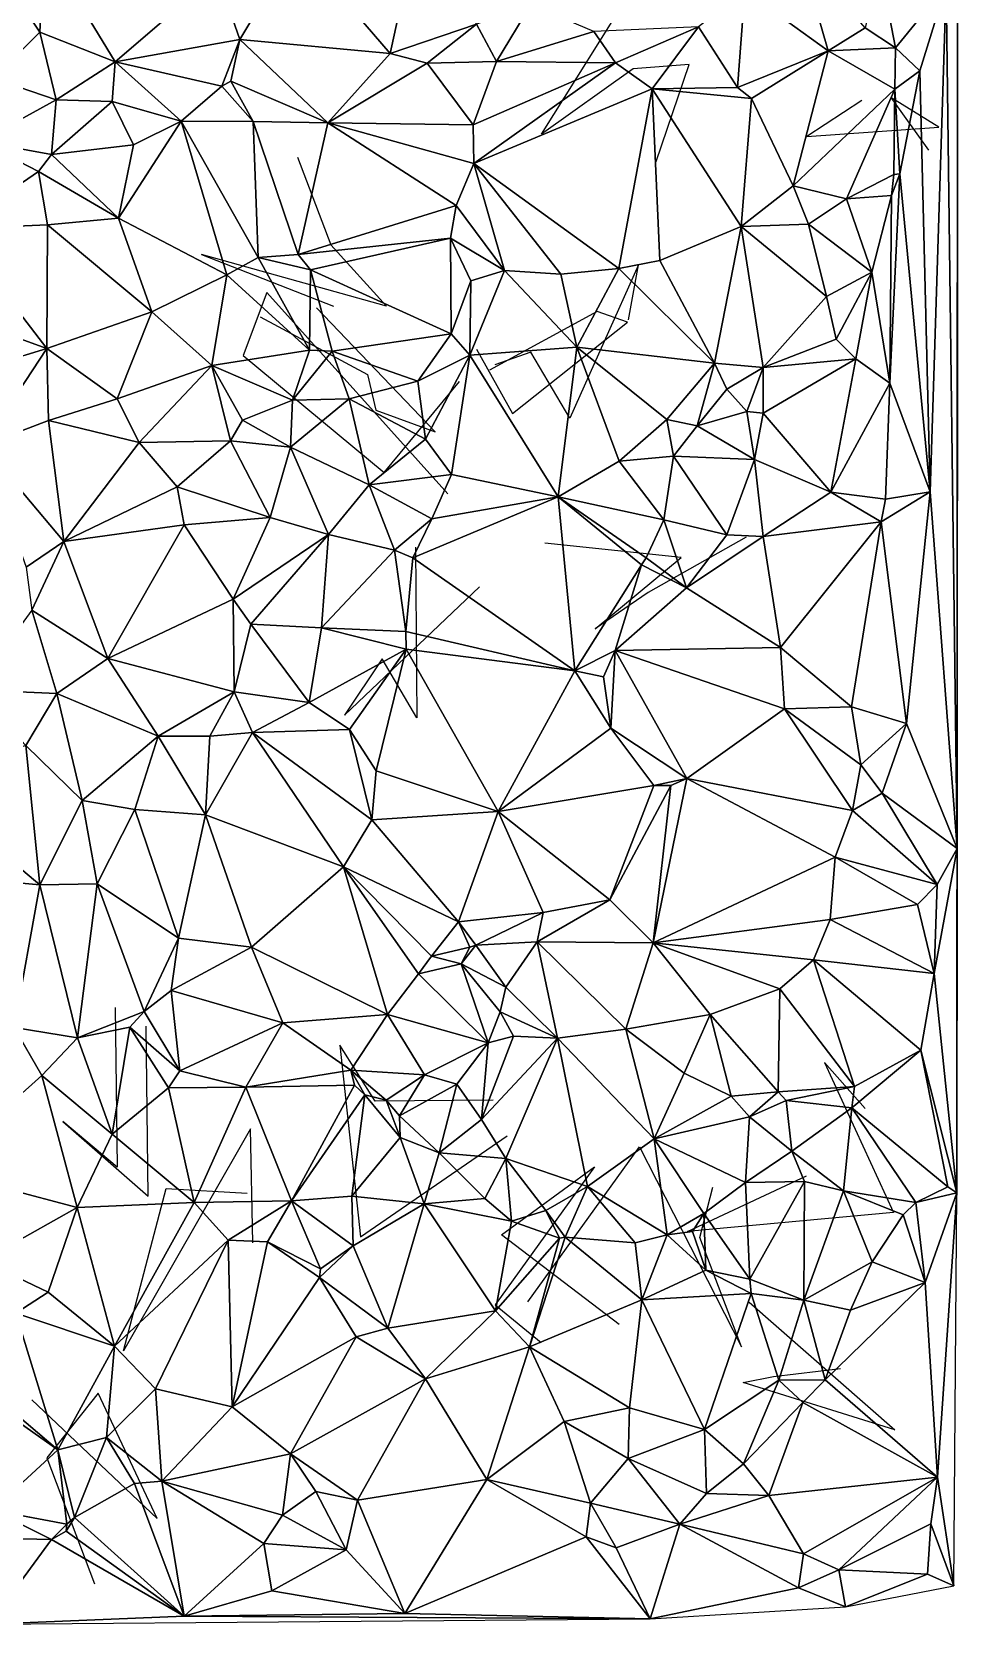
# Model space of a CAD drawing. Header units: metres. Extents: x -15.5 to 15.9, y -15.3 to 15.7.
# Drawn here: x 6.7 to 15, y -14.95 to -0.7 of the extents above; entities that cross this region are included whole.
import ezdxf

# ---------------------------------------------------------------- set-up
doc = ezdxf.new("R2010")
doc.units = ezdxf.units.M
doc.layers.add('CRACKS', color=1, linetype='Continuous')
doc.layers.add('STREET_MESH', color=7, linetype='Continuous')

msp = doc.modelspace()

# ---------------------------------------------------------------- linework, layer by layer
at = {"layer": 'CRACKS'}
for points in [[(12.291, -1.858, 0.1), (12.586, -0.988, 0.1), (12.086, -1.028, 0.1), (11.262, -1.611, 0.1), (12.104, -0.272, 0.1)], [(14.135, -1.311, 0.1), (13.642, -1.633, 0.1), (14.823, -1.548, 0.1), (14.393, -1.284, 0.1), (14.732, -1.755, 0.1)], [(9.078, -1.817, 0.1), (9.377, -2.603, 0.1), (9.876, -3.152, 0.1), (8.216, -2.69, 0.1), (9.399, -3.152, 0.1)], [(12.042, -3.274, 0.1), (12.134, -2.782, 0.1), (11.517, -4.155, 0.1), (11.168, -3.563, 0.1), (10.846, -3.678, 0.1)], [(10.423, -4.831, 0.1), (8.802, -3.03, 0.1), (8.591, -3.594, 0.1), (9.853, -4.642, 0.1), (10.528, -3.826, 0.1)], [(8.743, -3.246, 0.1), (9.704, -3.763, 0.1), (9.778, -4.082, 0.1), (10.312, -4.276, 0.1), (9.246, -3.168, 0.1)], [(10.68, -3.538, 0.1), (11.004, -4.112, 0.1), (12.035, -3.294, 0.1), (11.763, -3.201, 0.1), (10.799, -3.724, 0.1)], [(13.098, -5.221, 0.1), (12.22, -5.716, 0.1), (11.744, -6.042, 0.1), (12.516, -5.403, 0.1), (11.294, -5.273, 0.1)], [(10.134, -5.31, 0.1), (10.146, -6.838, 0.1), (9.836, -6.309, 0.1), (9.498, -6.813, 0.1), (10.709, -5.664, 0.1)], [(7.442, -9.432, 0.1), (7.46, -10.862, 0.1), (6.975, -10.453, 0.1), (7.739, -11.121, 0.1), (7.72, -9.6, 0.1)], [(10.831, -10.26, 0.1), (9.774, -10.269, 0.1), (9.455, -9.77, 0.1), (9.642, -11.485, 0.1), (10.955, -10.58, 0.1)], [(14.164, -10.335, 0.1), (13.8, -9.925, 0.1), (14.417, -11.266, 0.1), (12.572, -11.438, 0.1), (13.638, -10.94, 0.1)], [(8.676, -11.539, 0.1), (8.655, -10.518, 0.1), (7.519, -12.504, 0.1), (7.9, -11.053, 0.1), (8.625, -11.093, 0.1)], [(11.141, -12.067, 0.1), (12.141, -10.678, 0.1), (13.057, -12.469, 0.1), (12.683, -11.492, 0.1), (12.798, -11.039, 0.1)], [(11.959, -12.271, 0.1), (10.905, -11.467, 0.1), (11.738, -10.857, 0.1), (10.848, -12.093, 0.1), (11.261, -12.43, 0.1)], [(13.123, -12.071, 0.1), (14.43, -13.212, 0.1), (13.07, -12.789, 0.1), (13.343, -12.734, 0.1), (13.942, -12.665, 0.1)], [(6.697, -12.945, 0.1), (7.82, -14.007, 0.1), (7.292, -12.885, 0.1), (6.83, -13.464, 0.1), (7.257, -14.591, 0.1)]]:
    msp.add_polyline3d(points, dxfattribs=at)
at = {"layer": 'STREET_MESH'}
for points in [[(14.891, -0.282), (14.987, -8.009), (14.997, 10.655)], [(14.987, -8.009), (14.986, -11.092), (14.997, 10.655)], [(9.908, -0.889), (10.171, 0.32), (9.068, 0.085)], [(10.171, 0.32), (9.908, -0.889), (10.682, -0.627)], [(6.768, -0.7), (6.803, 0.086), (6.488, -0.277)], [(6.768, -0.7), (7.443, -0.965), (6.803, 0.086)], [(7.443, -0.965), (8.358, -0.18), (6.803, 0.086)], [(8.358, -0.18), (8.559, -0.763), (9.068, 0.085)], [(8.559, -0.763), (9.908, -0.889), (9.068, 0.085)], [(13.832, -0.867), (13.58, 0.01), (13.085, -0.326)], [(14.163, -0.66), (13.58, 0.01), (13.832, -0.867)], [(14.163, -0.66), (14.435, -0.84), (14.296, -0.112)], [(14.296, -0.112), (14.435, -0.84), (14.891, -0.282)], [(6.352, -1.114), (6.768, -0.7), (6.488, -0.277)], [(7.443, -0.965), (8.559, -0.763), (8.358, -0.18)], [(14.435, -0.84), (14.653, -1.044), (14.891, -0.282)], [(14.653, -1.044), (14.746, -4.813), (14.891, -0.282)], [(14.746, -4.813), (14.987, -8.009), (14.891, -0.282)], [(12.669, -0.651), (13.019, -1.194), (13.085, -0.326)], [(13.019, -1.194), (13.832, -0.867), (13.085, -0.326)], [(10.682, -0.627), (10.859, -0.96), (11.169, -0.455)], [(10.859, -0.96), (11.732, -0.692), (11.169, -0.455)], [(6.352, -1.114), (6.916, -1.303), (6.768, -0.7)], [(6.916, -1.303), (7.443, -0.965), (6.768, -0.7)], [(9.908, -0.889), (10.24, -0.977), (10.682, -0.627)], [(10.24, -0.977), (10.859, -0.96), (10.682, -0.627)], [(10.859, -0.96), (11.927, -0.972), (11.732, -0.692)], [(11.927, -0.972), (12.669, -0.651), (11.732, -0.692)], [(12.669, -0.651), (11.927, -0.972), (12.255, -1.206)], [(13.019, -1.194), (12.669, -0.651), (12.255, -1.206)], [(14.435, -0.84), (14.163, -0.66), (13.832, -0.867)], [(7.443, -0.965), (8.4, -1.182), (8.559, -0.763)], [(8.4, -1.182), (8.481, -1.136), (8.559, -0.763)], [(8.481, -1.136), (9.348, -1.509), (8.559, -0.763)], [(8.559, -0.763), (9.348, -1.509), (9.908, -0.889)], [(14.43, -1.208), (14.435, -0.84), (13.832, -0.867)], [(14.435, -0.84), (14.43, -1.208), (14.653, -1.044)], [(6.916, -1.303), (7.417, -1.32), (7.443, -0.965)], [(7.443, -0.965), (7.417, -1.32), (8.035, -1.495)], [(8.4, -1.182), (7.443, -0.965), (8.035, -1.495)], [(9.348, -1.509), (10.24, -0.977), (9.908, -0.889)], [(10.24, -0.977), (9.348, -1.509), (10.651, -1.527)], [(10.859, -0.96), (10.24, -0.977), (10.651, -1.527)], [(11.927, -0.972), (10.859, -0.96), (10.651, -1.527)], [(11.927, -0.972), (10.651, -1.527), (10.656, -1.873)], [(11.927, -0.972), (10.656, -1.873), (12.255, -1.206)], [(13.019, -1.194), (13.144, -1.292), (13.832, -0.867)], [(13.832, -0.867), (13.144, -1.292), (13.518, -2.073)], [(14.43, -1.208), (13.832, -0.867), (13.518, -2.073)], [(6.916, -1.303), (6.352, -1.114), (6.233, -1.678)], [(8.481, -1.136), (8.4, -1.182), (8.68, -1.498)], [(8.481, -1.136), (8.68, -1.498), (9.348, -1.509)], [(14.653, -1.044), (14.43, -1.208), (14.473, -1.968)], [(14.653, -1.044), (14.473, -1.968), (14.746, -4.813)], [(8.68, -1.498), (8.4, -1.182), (8.035, -1.495)], [(10.656, -1.873), (11.956, -2.815), (12.255, -1.206)], [(11.956, -2.815), (12.325, -2.743), (12.255, -1.206)], [(13.144, -1.292), (13.019, -1.194), (12.255, -1.206)], [(12.325, -2.743), (13.053, -2.438), (12.255, -1.206)], [(13.053, -2.438), (13.144, -1.292), (12.255, -1.206)], [(13.996, -2.192), (14.43, -1.208), (13.518, -2.073)], [(14.43, -1.208), (13.996, -2.192), (14.422, -1.973)], [(14.43, -1.208), (14.422, -1.973), (14.473, -1.968)], [(6.872, -1.795), (6.916, -1.303), (6.233, -1.678)], [(6.916, -1.303), (6.872, -1.795), (7.417, -1.32)], [(7.417, -1.32), (6.872, -1.795), (7.609, -1.708)], [(7.417, -1.32), (7.609, -1.708), (8.035, -1.495)], [(13.144, -1.292), (13.053, -2.438), (13.518, -2.073)], [(8.035, -1.495), (7.474, -2.363), (8.444, -2.87)], [(7.609, -1.708), (7.474, -2.363), (8.035, -1.495)], [(8.726, -2.716), (8.035, -1.495), (8.444, -2.87)], [(8.68, -1.498), (8.035, -1.495), (8.726, -2.716)], [(8.68, -1.498), (8.726, -2.716), (9.082, -2.688)], [(9.348, -1.509), (8.68, -1.498), (9.082, -2.688)], [(10.5, -2.251), (9.348, -1.509), (9.082, -2.688)], [(10.651, -1.527), (9.348, -1.509), (10.656, -1.873)], [(9.348, -1.509), (10.5, -2.251), (10.656, -1.873)], [(6.007, -2.459), (6.757, -1.946), (6.233, -1.678)], [(6.757, -1.946), (6.872, -1.795), (6.233, -1.678)], [(7.609, -1.708), (6.872, -1.795), (7.474, -2.363)], [(6.872, -1.795), (6.757, -1.946), (7.474, -2.363)], [(6.757, -1.946), (6.007, -2.459), (6.838, -2.424)], [(7.474, -2.363), (6.757, -1.946), (6.838, -2.424)], [(10.5, -2.251), (10.933, -2.834), (10.656, -1.873)], [(11.438, -2.865), (11.956, -2.815), (10.656, -1.873)], [(10.933, -2.834), (11.438, -2.865), (10.656, -1.873)], [(13.996, -2.192), (14.4, -2.16), (14.422, -1.973)], [(14.473, -1.968), (14.385, -3.841), (14.746, -4.813)], [(14.4, -2.16), (14.385, -3.841), (14.473, -1.968)], [(14.422, -1.973), (14.4, -2.16), (14.473, -1.968)], [(13.518, -2.073), (13.053, -2.438), (13.655, -2.418)], [(13.996, -2.192), (13.518, -2.073), (13.655, -2.418)], [(10.447, -2.543), (10.5, -2.251), (9.082, -2.688)], [(10.5, -2.251), (10.447, -2.543), (10.933, -2.834)], [(14.223, -2.848), (13.996, -2.192), (13.655, -2.418)], [(14.4, -2.16), (13.996, -2.192), (14.223, -2.848)], [(14.4, -2.16), (14.223, -2.848), (14.385, -3.841)], [(7.772, -3.204), (7.474, -2.363), (6.838, -2.424)], [(7.474, -2.363), (7.772, -3.204), (8.444, -2.87)], [(13.053, -2.438), (13.817, -3.066), (13.655, -2.418)], [(13.817, -3.066), (14.223, -2.848), (13.655, -2.418)], [(6.83, -3.531), (6.007, -2.459), (5.471, -3.038)], [(6.007, -2.459), (6.83, -3.531), (6.838, -2.424)], [(6.83, -3.531), (7.772, -3.204), (6.838, -2.424)], [(9.193, -2.828), (10.447, -2.543), (9.082, -2.688)], [(10.453, -3.4), (10.447, -2.543), (9.193, -2.828)], [(10.631, -2.925), (10.447, -2.543), (10.453, -3.4)], [(10.447, -2.543), (10.631, -2.925), (10.933, -2.834)], [(12.813, -3.663), (13.053, -2.438), (12.325, -2.743)], [(12.813, -3.663), (13.249, -3.7), (13.053, -2.438)], [(13.249, -3.7), (13.817, -3.066), (13.053, -2.438)], [(8.726, -2.716), (9.193, -2.828), (9.082, -2.688)], [(9.185, -3.547), (8.726, -2.716), (8.444, -2.87)], [(9.185, -3.547), (9.193, -2.828), (8.726, -2.716)], [(9.185, -3.547), (9.388, -3.556), (9.193, -2.828)], [(9.388, -3.556), (10.453, -3.4), (9.193, -2.828)], [(10.622, -3.59), (11.58, -3.52), (10.933, -2.834)], [(10.631, -2.925), (10.622, -3.59), (10.933, -2.834)], [(11.58, -3.52), (11.438, -2.865), (10.933, -2.834)], [(11.438, -2.865), (11.58, -3.52), (11.956, -2.815)], [(11.956, -2.815), (11.58, -3.52), (12.813, -3.663)], [(11.956, -2.815), (12.813, -3.663), (12.325, -2.743)], [(13.817, -3.066), (13.904, -3.447), (14.223, -2.848)], [(13.904, -3.447), (14.08, -3.622), (14.223, -2.848)], [(14.223, -2.848), (14.08, -3.622), (14.385, -3.841)], [(7.772, -3.204), (8.31, -3.684), (8.444, -2.87)], [(8.31, -3.684), (9.185, -3.547), (8.444, -2.87)], [(10.622, -3.59), (10.631, -2.925), (10.453, -3.4)], [(5.599, -3.906), (6.83, -3.531), (5.471, -3.038)], [(13.817, -3.066), (13.249, -3.7), (13.904, -3.447)], [(6.83, -3.531), (7.46, -3.983), (7.772, -3.204)], [(7.46, -3.983), (8.31, -3.684), (7.772, -3.204)], [(9.388, -3.556), (10.155, -3.823), (10.453, -3.4)], [(10.155, -3.823), (10.622, -3.59), (10.453, -3.4)], [(6.256, -4.399), (6.83, -3.531), (5.599, -3.906)], [(6.83, -3.531), (6.256, -4.399), (6.845, -4.176)], [(7.46, -3.983), (6.83, -3.531), (6.845, -4.176)], [(9.032, -3.993), (9.185, -3.547), (8.31, -3.684)], [(9.388, -3.556), (9.185, -3.547), (9.032, -3.993)], [(9.539, -3.982), (9.388, -3.556), (9.032, -3.993)], [(9.539, -3.982), (10.155, -3.823), (9.388, -3.556)], [(11.58, -3.52), (10.622, -3.59), (11.414, -4.858)], [(11.58, -3.52), (11.414, -4.858), (11.959, -4.541)], [(11.58, -3.52), (11.959, -4.541), (12.387, -4.168)], [(12.813, -3.663), (11.58, -3.52), (12.387, -4.168)], [(13.249, -3.7), (14.08, -3.622), (13.904, -3.447)], [(7.658, -4.374), (8.31, -3.684), (7.46, -3.983)], [(7.658, -4.374), (8.478, -4.358), (8.31, -3.684)], [(9.032, -3.993), (8.31, -3.684), (8.583, -4.173)], [(8.31, -3.684), (8.478, -4.358), (8.583, -4.173)], [(10.622, -3.59), (10.155, -3.823), (10.225, -4.343)], [(10.622, -3.59), (10.225, -4.343), (10.458, -4.659)], [(11.414, -4.858), (10.622, -3.59), (10.458, -4.659)], [(12.658, -4.224), (12.813, -3.663), (12.387, -4.168)], [(12.658, -4.224), (12.923, -3.894), (12.813, -3.663)], [(12.923, -3.894), (13.249, -3.7), (12.813, -3.663)], [(12.923, -3.894), (13.102, -4.095), (13.249, -3.7)], [(13.249, -3.7), (13.102, -4.095), (13.249, -4.109)], [(13.856, -4.818), (14.08, -3.622), (13.249, -4.109)], [(14.08, -3.622), (13.249, -3.7), (13.249, -4.109)], [(14.08, -3.622), (13.856, -4.818), (14.385, -3.841)], [(10.155, -3.823), (9.539, -3.982), (10.225, -4.343)], [(13.856, -4.818), (14.345, -4.881), (14.385, -3.841)], [(14.385, -3.841), (14.345, -4.881), (14.746, -4.813)], [(7.658, -4.374), (7.46, -3.983), (6.845, -4.176)], [(9.539, -3.982), (9.015, -4.414), (9.719, -4.751)], [(9.539, -3.982), (9.032, -3.993), (9.015, -4.414)], [(10.225, -4.343), (9.539, -3.982), (9.719, -4.751)], [(13.102, -4.095), (12.923, -3.894), (12.658, -4.224)], [(9.032, -3.993), (8.583, -4.173), (9.015, -4.414)], [(13.171, -4.525), (13.102, -4.095), (12.658, -4.224)], [(13.102, -4.095), (13.171, -4.525), (13.249, -4.109)], [(13.171, -4.525), (13.856, -4.818), (13.249, -4.109)], [(6.256, -4.399), (6.983, -5.26), (6.845, -4.176)], [(6.983, -5.26), (7.658, -4.374), (6.845, -4.176)], [(8.583, -4.173), (8.478, -4.358), (9.015, -4.414)], [(11.959, -4.541), (12.446, -4.494), (12.387, -4.168)], [(12.446, -4.494), (12.658, -4.224), (12.387, -4.168)], [(12.446, -4.494), (13.171, -4.525), (12.658, -4.224)], [(6.983, -5.26), (6.256, -4.399), (6.646, -5.49)], [(8, -4.771), (7.658, -4.374), (6.983, -5.26)], [(8.478, -4.358), (7.658, -4.374), (8, -4.771)], [(8.478, -4.358), (8, -4.771), (8.833, -5.045)], [(8.478, -4.358), (8.833, -5.045), (9.015, -4.414)], [(8.833, -5.045), (9.356, -5.196), (9.015, -4.414)], [(9.015, -4.414), (9.356, -5.196), (9.719, -4.751)], [(10.458, -4.659), (10.225, -4.343), (9.719, -4.751)], [(11.959, -4.541), (11.414, -4.858), (12.36, -5.064)], [(12.446, -4.494), (11.959, -4.541), (12.36, -5.064)], [(12.923, -5.198), (12.446, -4.494), (12.36, -5.064)], [(12.446, -4.494), (12.923, -5.198), (13.171, -4.525)], [(12.923, -5.198), (13.25, -5.213), (13.171, -4.525)], [(13.171, -4.525), (13.25, -5.213), (13.856, -4.818)], [(10.282, -5.056), (10.458, -4.659), (9.719, -4.751)], [(10.282, -5.056), (11.414, -4.858), (10.458, -4.659)], [(8, -4.771), (6.983, -5.26), (8.061, -5.109)], [(8.833, -5.045), (8, -4.771), (8.061, -5.109)], [(9.356, -5.196), (9.946, -5.338), (9.719, -4.751)], [(9.946, -5.338), (10.282, -5.056), (9.719, -4.751)], [(13.25, -5.213), (14.308, -5.082), (13.856, -4.818)], [(14.308, -5.082), (14.345, -4.881), (13.856, -4.818)], [(14.308, -5.082), (14.535, -6.888), (14.746, -4.813)], [(14.345, -4.881), (14.308, -5.082), (14.746, -4.813)], [(14.535, -6.888), (14.987, -8.009), (14.746, -4.813)], [(11.561, -6.416), (11.414, -4.858), (10.112, -5.406)], [(11.414, -4.858), (10.282, -5.056), (10.112, -5.406)], [(12.201, -5.406), (11.414, -4.858), (12.161, -5.467)], [(11.414, -4.858), (11.561, -6.416), (12.161, -5.467)], [(11.414, -4.858), (12.201, -5.406), (12.36, -5.064)], [(8.061, -5.109), (6.983, -5.26), (7.377, -6.306)], [(8.501, -5.775), (8.061, -5.109), (7.377, -6.306)], [(8.501, -5.775), (8.833, -5.045), (8.061, -5.109)], [(8.501, -5.775), (9.356, -5.196), (8.833, -5.045)], [(10.282, -5.056), (9.946, -5.338), (10.112, -5.406)], [(12.201, -5.406), (12.563, -5.675), (12.36, -5.064)], [(12.563, -5.675), (12.923, -5.198), (12.36, -5.064)], [(14.308, -5.082), (13.25, -5.213), (13.405, -6.207)], [(14.041, -6.739), (14.308, -5.082), (13.405, -6.207)], [(14.308, -5.082), (14.041, -6.739), (14.535, -6.888)], [(6.696, -5.874), (6.983, -5.26), (6.646, -5.49)], [(6.983, -5.26), (6.696, -5.874), (7.377, -6.306)], [(8.66, -5.998), (9.356, -5.196), (8.501, -5.775)], [(9.356, -5.196), (8.66, -5.998), (9.291, -6.032)], [(9.946, -5.338), (9.356, -5.196), (9.291, -6.032)], [(12.923, -5.198), (12.563, -5.675), (13.25, -5.213)], [(13.25, -5.213), (12.563, -5.675), (13.405, -6.207)], [(10.048, -6.064), (9.946, -5.338), (9.291, -6.032)], [(9.946, -5.338), (10.048, -6.064), (10.112, -5.406)], [(10.048, -6.064), (11.561, -6.416), (10.112, -5.406)], [(12.563, -5.675), (12.201, -5.406), (12.161, -5.467)], [(11.561, -6.416), (11.924, -6.234), (12.161, -5.467)], [(11.924, -6.234), (12.563, -5.675), (12.161, -5.467)], [(12.563, -5.675), (11.924, -6.234), (13.405, -6.207)], [(8.51, -6.604), (8.501, -5.775), (7.377, -6.306)], [(8.66, -5.998), (8.501, -5.775), (8.51, -6.604)], [(6.921, -6.619), (6.696, -5.874), (6.175, -6.587)], [(6.696, -5.874), (6.921, -6.619), (7.377, -6.306)], [(9.183, -6.7), (8.66, -5.998), (8.51, -6.604)], [(8.66, -5.998), (9.183, -6.7), (9.291, -6.032)], [(9.183, -6.7), (10.051, -6.223), (9.291, -6.032)], [(10.051, -6.223), (10.048, -6.064), (9.291, -6.032)], [(10.048, -6.064), (10.051, -6.223), (11.561, -6.416)], [(9.544, -6.943), (10.051, -6.223), (9.183, -6.7)], [(10.051, -6.223), (9.544, -6.943), (9.782, -7.313)], [(10.875, -7.677), (10.051, -6.223), (9.782, -7.313)], [(11.561, -6.416), (10.051, -6.223), (10.875, -7.677)], [(11.561, -6.416), (11.82, -6.471), (11.924, -6.234)], [(11.924, -6.234), (11.82, -6.471), (11.885, -6.929)], [(12.566, -7.38), (11.924, -6.234), (11.885, -6.929)], [(11.924, -6.234), (13.442, -6.758), (13.405, -6.207)], [(13.442, -6.758), (11.924, -6.234), (12.566, -7.38)], [(13.442, -6.758), (14.041, -6.739), (13.405, -6.207)], [(6.921, -6.619), (7.828, -7.001), (7.377, -6.306)], [(7.828, -7.001), (8.51, -6.604), (7.377, -6.306)], [(11.561, -6.416), (10.875, -7.677), (11.885, -6.929)], [(11.82, -6.471), (11.561, -6.416), (11.885, -6.929)], [(6.642, -7.086), (6.921, -6.619), (6.175, -6.587)], [(6.642, -7.086), (7.149, -7.577), (6.921, -6.619)], [(7.149, -7.577), (7.828, -7.001), (6.921, -6.619)], [(7.828, -7.001), (8.291, -7.003), (8.51, -6.604)], [(8.291, -7.003), (8.674, -6.968), (8.51, -6.604)], [(8.674, -6.968), (9.183, -6.7), (8.51, -6.604)], [(8.674, -6.968), (9.544, -6.943), (9.183, -6.7)], [(14.049, -7.667), (13.442, -6.758), (12.566, -7.38)], [(13.442, -6.758), (14.124, -7.26), (14.041, -6.739)], [(14.049, -7.667), (14.124, -7.26), (13.442, -6.758)], [(14.041, -6.739), (14.124, -7.26), (14.535, -6.888)], [(9.488, -8.173), (8.674, -6.968), (8.253, -7.705)], [(8.674, -6.968), (8.291, -7.003), (8.253, -7.705)], [(9.544, -6.943), (8.674, -6.968), (9.742, -7.751)], [(9.742, -7.751), (8.674, -6.968), (9.488, -8.173)], [(9.544, -6.943), (9.742, -7.751), (9.782, -7.313)], [(10.875, -7.677), (12.27, -7.445), (11.885, -6.929)], [(12.27, -7.445), (12.566, -7.38), (11.885, -6.929)], [(14.124, -7.26), (14.315, -7.511), (14.535, -6.888)], [(14.535, -6.888), (14.315, -7.511), (14.987, -8.009)], [(6.767, -8.334), (6.642, -7.086), (5.664, -7.405)], [(6.642, -7.086), (6.767, -8.334), (7.149, -7.577)], [(7.618, -7.659), (7.828, -7.001), (7.149, -7.577)], [(7.828, -7.001), (7.618, -7.659), (8.253, -7.705)], [(8.291, -7.003), (7.828, -7.001), (8.253, -7.705)], [(14.124, -7.26), (14.049, -7.667), (14.315, -7.511)], [(6.767, -8.334), (5.664, -7.405), (5.612, -8.23)], [(9.742, -7.751), (10.875, -7.677), (9.782, -7.313)], [(12.265, -8.852), (13.896, -8.086), (12.566, -7.38)], [(12.422, -7.444), (12.265, -8.852), (12.566, -7.38)], [(12.27, -7.445), (12.422, -7.444), (12.566, -7.38)], [(13.896, -8.086), (14.049, -7.667), (12.566, -7.38)], [(11.875, -8.468), (12.27, -7.445), (10.875, -7.677)], [(12.422, -7.444), (11.875, -8.468), (12.265, -8.852)], [(12.422, -7.444), (12.27, -7.445), (11.875, -8.468)], [(14.315, -7.511), (14.049, -7.667), (14.809, -8.33)], [(14.315, -7.511), (14.809, -8.33), (14.987, -8.009)], [(6.767, -8.334), (7.281, -8.324), (7.149, -7.577)], [(7.281, -8.324), (7.618, -7.659), (7.149, -7.577)], [(7.618, -7.659), (7.281, -8.324), (8.01, -8.811)], [(7.618, -7.659), (8.01, -8.811), (8.253, -7.705)], [(9.742, -7.751), (10.52, -8.663), (10.875, -7.677)], [(10.52, -8.663), (11.277, -8.581), (10.875, -7.677)], [(11.277, -8.581), (11.875, -8.468), (10.875, -7.677)], [(14.049, -7.667), (13.896, -8.086), (14.809, -8.33)], [(8.01, -8.811), (8.665, -8.891), (8.253, -7.705)], [(8.665, -8.891), (9.488, -8.173), (8.253, -7.705)], [(10.52, -8.663), (9.742, -7.751), (9.488, -8.173)], [(13.849, -8.642), (13.896, -8.086), (12.265, -8.852)], [(13.896, -8.086), (13.849, -8.642), (14.634, -8.51)], [(14.809, -8.33), (13.896, -8.086), (14.634, -8.51)], [(14.809, -8.33), (14.783, -9.127), (14.987, -8.009)], [(14.783, -9.127), (14.986, -11.092), (14.987, -8.009)], [(6.537, -9.609), (6.767, -8.334), (5.612, -8.23)], [(9.488, -8.173), (8.665, -8.891), (9.884, -9.494)], [(9.488, -8.173), (9.884, -9.494), (10.161, -9.13)], [(10.278, -8.973), (9.488, -8.173), (10.161, -9.13)], [(10.278, -8.973), (10.52, -8.663), (9.488, -8.173)], [(6.537, -9.609), (7.106, -9.704), (6.767, -8.334)], [(7.106, -9.704), (7.281, -8.324), (6.767, -8.334)], [(7.704, -9.467), (7.281, -8.324), (7.106, -9.704)], [(7.281, -8.324), (7.704, -9.467), (8.01, -8.811)], [(14.783, -9.127), (14.809, -8.33), (14.634, -8.51)], [(11.875, -8.468), (11.224, -8.843), (12.265, -8.852)], [(11.277, -8.581), (11.224, -8.843), (11.875, -8.468)], [(13.849, -8.642), (14.783, -9.127), (14.634, -8.51)], [(10.278, -8.973), (10.622, -8.892), (10.52, -8.663)], [(10.674, -8.874), (11.277, -8.581), (10.52, -8.663)], [(10.622, -8.892), (10.674, -8.874), (10.52, -8.663)], [(11.277, -8.581), (10.674, -8.874), (11.224, -8.843)], [(13.849, -8.642), (12.265, -8.852), (13.7, -9.004)], [(13.849, -8.642), (13.7, -9.004), (14.783, -9.127)], [(7.704, -9.467), (7.946, -9.278), (8.01, -8.811)], [(7.946, -9.278), (8.665, -8.891), (8.01, -8.811)], [(8.665, -8.891), (7.946, -9.278), (8.945, -9.569)], [(9.884, -9.494), (8.665, -8.891), (8.945, -9.569)], [(10.544, -9.04), (10.278, -8.973), (10.161, -9.13)], [(10.544, -9.04), (10.622, -8.892), (10.278, -8.973)], [(10.943, -9.248), (10.674, -8.874), (10.544, -9.04)], [(10.674, -8.874), (10.622, -8.892), (10.544, -9.04)], [(10.674, -8.874), (10.943, -9.248), (11.224, -8.843)], [(11.224, -8.843), (10.943, -9.248), (11.407, -9.706)], [(11.224, -8.843), (11.407, -9.706), (12.02, -9.624)], [(12.265, -8.852), (11.224, -8.843), (12.02, -9.624)], [(12.775, -9.494), (12.265, -8.852), (12.02, -9.624)], [(12.265, -8.852), (13.4, -9.265), (13.7, -9.004)], [(12.775, -9.494), (13.4, -9.265), (12.265, -8.852)], [(10.786, -9.749), (10.544, -9.04), (10.161, -9.13)], [(10.892, -9.47), (10.544, -9.04), (10.786, -9.749)], [(10.892, -9.47), (10.943, -9.248), (10.544, -9.04)], [(13.7, -9.004), (13.4, -9.265), (14.067, -10.138)], [(13.7, -9.004), (14.067, -10.138), (14.662, -9.814)], [(14.783, -9.127), (13.7, -9.004), (14.662, -9.814)], [(9.884, -9.494), (10.786, -9.749), (10.161, -9.13)], [(10.943, -9.248), (10.892, -9.47), (11.407, -9.706)], [(13.4, -9.265), (12.775, -9.494), (13.385, -10.186)], [(14.067, -10.138), (13.4, -9.265), (13.385, -10.186)], [(14.986, -11.092), (14.783, -9.127), (14.662, -9.814)], [(7.946, -9.278), (7.704, -9.467), (8.023, -9.997)], [(7.946, -9.278), (8.023, -9.997), (8.945, -9.569)], [(7.575, -9.607), (7.704, -9.467), (7.106, -9.704)], [(7.704, -9.467), (7.575, -9.607), (8.023, -9.997)], [(9.556, -9.991), (9.884, -9.494), (8.945, -9.569)], [(9.556, -9.991), (10.215, -10.033), (9.884, -9.494)], [(9.884, -9.494), (10.215, -10.033), (10.786, -9.749)], [(11.014, -9.689), (10.892, -9.47), (10.786, -9.749)], [(11.407, -9.706), (10.892, -9.47), (11.014, -9.689)], [(12.775, -9.494), (12.02, -9.624), (12.542, -10.018)], [(12.963, -10.225), (12.775, -9.494), (12.542, -10.018)], [(12.775, -9.494), (12.963, -10.225), (13.385, -10.186)], [(6.786, -10.039), (6.537, -9.609), (5.838, -10.889)], [(7.106, -9.704), (6.537, -9.609), (6.786, -10.039)], [(7.575, -9.607), (7.106, -9.704), (7.415, -10.567)], [(7.575, -9.607), (7.415, -10.567), (7.921, -10.152)], [(8.023, -9.997), (7.575, -9.607), (7.921, -10.152)], [(8.023, -9.997), (8.613, -10.146), (8.945, -9.569)], [(8.613, -10.146), (9.556, -9.991), (8.945, -9.569)], [(10.727, -10.433), (11.407, -9.706), (11.014, -9.689)], [(10.727, -10.433), (11.014, -9.689), (10.786, -9.749)], [(11.407, -9.706), (12.274, -10.606), (12.02, -9.624)], [(12.02, -9.624), (12.274, -10.606), (12.542, -10.018)], [(7.415, -10.567), (7.106, -9.704), (6.786, -10.039)], [(10.215, -10.033), (10.504, -10.117), (10.786, -9.749)], [(10.504, -10.117), (10.727, -10.433), (10.786, -9.749)], [(11.407, -9.706), (10.727, -10.433), (10.944, -10.782)], [(11.676, -11.035), (11.407, -9.706), (10.944, -10.782)], [(11.407, -9.706), (11.676, -11.035), (12.274, -10.606)], [(14.043, -10.329), (14.904, -11.037), (14.662, -9.814)], [(14.067, -10.138), (14.043, -10.329), (14.662, -9.814)], [(14.904, -11.037), (14.986, -11.092), (14.662, -9.814)], [(6.786, -10.039), (5.838, -10.889), (7.103, -11.221)], [(7.415, -10.567), (6.786, -10.039), (7.103, -11.221)], [(8.023, -9.997), (7.921, -10.152), (8.613, -10.146)], [(9.588, -10.128), (9.556, -9.991), (8.613, -10.146)], [(10.215, -10.033), (9.556, -9.991), (9.873, -10.262)], [(9.556, -9.991), (9.681, -10.214), (9.873, -10.262)], [(9.588, -10.128), (9.681, -10.214), (9.556, -9.991)], [(9.991, -10.4), (10.215, -10.033), (9.873, -10.262)], [(10.215, -10.033), (9.991, -10.4), (10.504, -10.117)], [(10.504, -10.117), (9.991, -10.4), (10.347, -10.732)], [(10.727, -10.433), (10.504, -10.117), (10.347, -10.732)], [(12.274, -10.606), (12.963, -10.225), (12.542, -10.018)], [(7.921, -10.152), (7.415, -10.567), (8.152, -11.177)], [(8.613, -10.146), (7.921, -10.152), (8.152, -11.177)], [(9.022, -11.161), (8.613, -10.146), (8.152, -11.177)], [(9.022, -11.161), (9.588, -10.128), (8.613, -10.146)], [(9.681, -10.214), (9.588, -10.128), (9.022, -11.161)], [(9.563, -11.12), (9.681, -10.214), (9.022, -11.161)], [(9.681, -10.214), (9.563, -11.12), (9.998, -10.595)], [(9.681, -10.214), (9.998, -10.595), (9.873, -10.262)], [(9.998, -10.595), (9.991, -10.4), (9.873, -10.262)], [(12.274, -10.606), (13.127, -10.41), (12.963, -10.225)], [(12.963, -10.225), (13.127, -10.41), (13.385, -10.186)], [(13.127, -10.41), (13.455, -10.263), (13.385, -10.186)], [(13.455, -10.263), (13.127, -10.41), (13.507, -10.717)], [(13.455, -10.263), (14.067, -10.138), (13.385, -10.186)], [(14.067, -10.138), (13.455, -10.263), (14.043, -10.329)], [(13.455, -10.263), (13.507, -10.717), (14.043, -10.329)], [(9.991, -10.4), (9.998, -10.595), (10.347, -10.732)], [(13.507, -10.717), (13.971, -11.072), (14.043, -10.329)], [(13.971, -11.072), (14.619, -11.177), (14.043, -10.329)], [(14.043, -10.329), (14.619, -11.177), (14.904, -11.037)], [(10.727, -10.433), (10.347, -10.732), (10.944, -10.782)], [(13.127, -10.41), (12.274, -10.606), (13.091, -10.997)], [(13.507, -10.717), (13.127, -10.41), (13.091, -10.997)], [(8.152, -11.177), (7.415, -10.567), (7.103, -11.221)], [(9.998, -10.595), (9.563, -11.12), (10.213, -11.189)], [(10.347, -10.732), (9.998, -10.595), (10.213, -11.189)], [(12.274, -10.606), (11.676, -11.035), (12.389, -11.468)], [(12.274, -10.606), (12.389, -11.468), (12.717, -11.277)], [(13.091, -10.997), (12.274, -10.606), (12.717, -11.277)], [(10.755, -11.141), (10.347, -10.732), (10.213, -11.189)], [(10.347, -10.732), (10.755, -11.141), (10.944, -10.782)], [(10.755, -11.141), (10.995, -11.343), (10.944, -10.782)], [(10.995, -11.343), (11.301, -11.249), (10.944, -10.782)], [(11.301, -11.249), (11.676, -11.035), (10.944, -10.782)], [(13.507, -10.717), (13.091, -10.997), (13.619, -10.988)], [(13.971, -11.072), (13.507, -10.717), (13.619, -10.988)], [(5.838, -10.889), (6.25, -11.701), (7.103, -11.221)], [(9.563, -11.12), (9.022, -11.161), (9.575, -11.566)], [(10.213, -11.189), (9.563, -11.12), (9.575, -11.566)], [(11.676, -11.035), (11.301, -11.249), (11.477, -11.489)], [(12.104, -11.537), (11.676, -11.035), (11.477, -11.489)], [(11.676, -11.035), (12.104, -11.537), (12.389, -11.468)], [(13.131, -11.864), (13.091, -10.997), (12.717, -11.277)], [(13.091, -10.997), (13.131, -11.864), (13.619, -10.988)], [(13.131, -11.864), (13.613, -12.051), (13.619, -10.988)], [(13.613, -12.051), (13.971, -11.072), (13.619, -10.988)], [(14.226, -11.708), (13.971, -11.072), (13.613, -12.051)], [(14.504, -11.289), (13.971, -11.072), (14.226, -11.708)], [(14.504, -11.289), (14.619, -11.177), (13.971, -11.072)], [(14.619, -11.177), (14.986, -11.092), (14.904, -11.037)], [(14.986, -11.092), (14.619, -11.177), (14.701, -11.895)], [(14.811, -13.638), (14.986, -11.092), (14.701, -11.895)], [(14.959, -14.609), (14.986, -11.092), (14.811, -13.638)], [(6.25, -11.701), (6.844, -11.981), (7.103, -11.221)], [(6.844, -11.981), (7.437, -12.463), (7.103, -11.221)], [(7.437, -12.463), (8.152, -11.177), (7.103, -11.221)], [(8.457, -11.514), (8.152, -11.177), (7.437, -12.463)], [(8.457, -11.514), (9.022, -11.161), (8.152, -11.177)], [(8.809, -11.53), (9.022, -11.161), (8.457, -11.514)], [(9.022, -11.161), (8.809, -11.53), (9.283, -11.772)], [(9.022, -11.161), (9.283, -11.772), (9.575, -11.566)], [(9.888, -12.304), (10.213, -11.189), (9.575, -11.566)], [(10.213, -11.189), (9.888, -12.304), (10.852, -12.148)], [(10.995, -11.343), (10.755, -11.141), (10.213, -11.189)], [(10.995, -11.343), (10.213, -11.189), (10.852, -12.148)], [(11.426, -11.498), (11.301, -11.249), (10.995, -11.343)], [(11.301, -11.249), (11.426, -11.498), (11.477, -11.489)], [(14.619, -11.177), (14.504, -11.289), (14.701, -11.895)], [(11.426, -11.498), (10.995, -11.343), (10.852, -12.148)], [(12.389, -11.468), (12.616, -11.438), (12.717, -11.277)], [(12.616, -11.438), (12.737, -11.782), (12.717, -11.277)], [(12.737, -11.782), (13.131, -11.864), (12.717, -11.277)], [(14.504, -11.289), (14.226, -11.708), (14.701, -11.895)], [(7.804, -12.845), (8.457, -11.514), (7.437, -12.463)], [(8.457, -11.514), (7.804, -12.845), (8.493, -13.008)], [(8.809, -11.53), (8.457, -11.514), (8.493, -13.008)], [(9.273, -11.85), (8.809, -11.53), (8.493, -13.008)], [(9.283, -11.772), (8.809, -11.53), (9.273, -11.85)], [(11.426, -11.498), (10.852, -12.148), (11.157, -12.469)], [(12.162, -12.05), (11.477, -11.489), (11.157, -12.469)], [(11.477, -11.489), (11.426, -11.498), (11.157, -12.469)], [(12.162, -12.05), (12.104, -11.537), (11.477, -11.489)], [(12.104, -11.537), (12.162, -12.05), (12.389, -11.468)], [(12.162, -12.05), (12.737, -11.782), (12.389, -11.468)], [(12.737, -11.782), (12.616, -11.438), (12.389, -11.468)], [(9.273, -11.85), (9.888, -12.304), (9.575, -11.566)], [(9.283, -11.772), (9.273, -11.85), (9.575, -11.566)], [(6.25, -11.701), (6.552, -12.168), (6.844, -11.981)], [(12.737, -11.782), (12.162, -12.05), (13.143, -11.991)], [(13.131, -11.864), (12.737, -11.782), (13.143, -11.991)], [(14.033, -12.142), (14.226, -11.708), (13.613, -12.051)], [(14.226, -11.708), (14.033, -12.142), (14.701, -11.895)], [(9.603, -12.381), (9.273, -11.85), (8.493, -13.008)], [(9.888, -12.304), (9.273, -11.85), (9.603, -12.381)], [(13.131, -11.864), (13.143, -11.991), (13.613, -12.051)], [(13.805, -12.765), (14.811, -13.638), (14.701, -11.895)], [(14.033, -12.142), (13.805, -12.765), (14.701, -11.895)], [(6.844, -11.981), (6.552, -12.168), (7.437, -12.463)], [(12.052, -13.017), (12.162, -12.05), (11.157, -12.469)], [(12.724, -13.21), (12.162, -12.05), (12.052, -13.017)], [(12.162, -12.05), (12.724, -13.21), (13.143, -11.991)], [(12.724, -13.21), (13.389, -12.767), (13.143, -11.991)], [(13.143, -11.991), (13.389, -12.767), (13.613, -12.051)], [(13.389, -12.767), (13.805, -12.765), (13.613, -12.051)], [(13.805, -12.765), (14.033, -12.142), (13.613, -12.051)], [(6.552, -12.168), (6.198, -12.772), (6.928, -13.393)], [(6.552, -12.168), (6.928, -13.393), (7.437, -12.463)], [(9.888, -12.304), (10.225, -12.757), (10.852, -12.148)], [(10.852, -12.148), (10.225, -12.757), (11.157, -12.469)], [(9.015, -13.429), (9.603, -12.381), (8.493, -13.008)], [(9.015, -13.429), (10.225, -12.757), (9.603, -12.381)], [(10.225, -12.757), (9.888, -12.304), (9.603, -12.381)], [(6.928, -13.393), (7.367, -13.281), (7.437, -12.463)], [(7.367, -13.281), (7.804, -12.845), (7.437, -12.463)], [(10.225, -12.757), (10.775, -13.658), (11.157, -12.469)], [(10.775, -13.658), (11.466, -13.138), (11.157, -12.469)], [(11.466, -13.138), (12.052, -13.017), (11.157, -12.469)], [(6.198, -12.772), (6.203, -12.881), (6.928, -13.393)], [(10.225, -12.757), (9.015, -13.429), (9.615, -13.844)], [(10.775, -13.658), (10.225, -12.757), (9.615, -13.844)], [(13.389, -12.767), (12.724, -13.21), (13.073, -13.516)], [(13.389, -12.767), (13.073, -13.516), (13.604, -12.969)], [(13.389, -12.767), (13.604, -12.969), (13.805, -12.765)], [(13.805, -12.765), (13.604, -12.969), (14.811, -13.638)], [(6.203, -12.881), (6.342, -13.931), (6.928, -13.393)], [(7.804, -12.845), (7.367, -13.281), (7.861, -13.671)], [(8.493, -13.008), (7.804, -12.845), (7.861, -13.671)], [(13.604, -12.969), (13.073, -13.516), (13.302, -13.802)], [(13.604, -12.969), (13.302, -13.802), (14.811, -13.638)], [(9.015, -13.429), (8.493, -13.008), (7.861, -13.671)], [(11.466, -13.138), (12.039, -13.469), (12.052, -13.017)], [(12.039, -13.469), (12.724, -13.21), (12.052, -13.017)], [(11.702, -13.87), (11.466, -13.138), (10.775, -13.658)], [(11.702, -13.87), (12.039, -13.469), (11.466, -13.138)], [(12.743, -13.783), (12.724, -13.21), (12.039, -13.469)], [(12.724, -13.21), (12.743, -13.783), (13.073, -13.516)], [(6.342, -13.931), (7.01, -14.057), (6.928, -13.393)], [(7.078, -13.998), (7.367, -13.281), (6.928, -13.393)], [(7.01, -14.057), (7.078, -13.998), (6.928, -13.393)], [(7.367, -13.281), (7.078, -13.998), (7.616, -13.694)], [(7.367, -13.281), (7.616, -13.694), (7.861, -13.671)], [(8.944, -13.978), (9.015, -13.429), (7.861, -13.671)], [(8.944, -13.978), (9.24, -13.764), (9.015, -13.429)], [(9.015, -13.429), (9.24, -13.764), (9.615, -13.844)], [(12.039, -13.469), (11.702, -13.87), (12.502, -14.056)], [(12.743, -13.783), (12.039, -13.469), (12.502, -14.056)], [(13.073, -13.516), (12.743, -13.783), (13.302, -13.802)], [(7.616, -13.694), (8.061, -14.88), (7.861, -13.671)], [(8.061, -14.88), (8.774, -14.231), (7.861, -13.671)], [(8.774, -14.231), (8.944, -13.978), (7.861, -13.671)], [(10.04, -14.857), (10.775, -13.658), (9.615, -13.844)], [(11.665, -14.17), (10.775, -13.658), (10.04, -14.857)], [(11.665, -14.17), (11.702, -13.87), (10.775, -13.658)], [(13.302, -13.802), (13.61, -14.324), (14.811, -13.638)], [(13.61, -14.324), (13.928, -14.465), (14.811, -13.638)], [(13.928, -14.465), (14.751, -14.055), (14.811, -13.638)], [(14.751, -14.055), (14.959, -14.609), (14.811, -13.638)], [(7.616, -13.694), (7.078, -13.998), (8.061, -14.88)], [(8.944, -13.978), (9.514, -14.287), (9.24, -13.764)], [(9.24, -13.764), (9.514, -14.287), (9.615, -13.844)], [(12.743, -13.783), (12.502, -14.056), (13.302, -13.802)], [(12.502, -14.056), (13.61, -14.324), (13.302, -13.802)], [(7.01, -14.057), (6.342, -13.931), (6.873, -14.195)], [(6.342, -13.931), (6.482, -14.186), (6.873, -14.195)], [(9.514, -14.287), (10.04, -14.857), (9.615, -13.844)], [(11.932, -14.27), (11.702, -13.87), (11.665, -14.17)], [(11.702, -13.87), (11.932, -14.27), (12.502, -14.056)], [(7.01, -14.057), (6.873, -14.195), (7.003, -14.119)], [(7.078, -13.998), (7.003, -14.119), (8.061, -14.88)], [(7.078, -13.998), (7.01, -14.057), (7.003, -14.119)], [(9.514, -14.287), (8.944, -13.978), (8.774, -14.231)], [(12.502, -14.056), (11.932, -14.27), (12.237, -14.906)], [(13.565, -14.626), (12.502, -14.056), (12.237, -14.906)], [(13.61, -14.324), (12.502, -14.056), (13.565, -14.626)], [(13.928, -14.465), (14.723, -14.506), (14.751, -14.055)], [(14.751, -14.055), (14.723, -14.506), (14.959, -14.609)], [(6.873, -14.195), (6.482, -14.186), (6.315, -14.953)], [(8.061, -14.88), (6.873, -14.195), (6.315, -14.953)], [(7.003, -14.119), (6.873, -14.195), (8.061, -14.88)], [(8.846, -14.653), (8.774, -14.231), (8.061, -14.88)], [(8.846, -14.653), (9.514, -14.287), (8.774, -14.231)], [(11.665, -14.17), (10.04, -14.857), (12.237, -14.906)], [(11.932, -14.27), (11.665, -14.17), (12.237, -14.906)], [(9.514, -14.287), (8.846, -14.653), (10.04, -14.857)], [(13.928, -14.465), (13.61, -14.324), (13.565, -14.626)], [(13.928, -14.465), (13.565, -14.626), (13.989, -14.797)], [(14.723, -14.506), (13.928, -14.465), (13.989, -14.797)], [(14.959, -14.609), (14.723, -14.506), (13.989, -14.797)], [(10.04, -14.857), (8.846, -14.653), (8.061, -14.88)], [(13.565, -14.626), (12.237, -14.906), (13.989, -14.797)], [(12.237, -14.906), (8.061, -14.88), (6.315, -14.953)], [(10.04, -14.857), (8.061, -14.88), (12.237, -14.906)]]:
    msp.add_3dface(points, dxfattribs=at)

doc.saveas('drawing.dxf')
